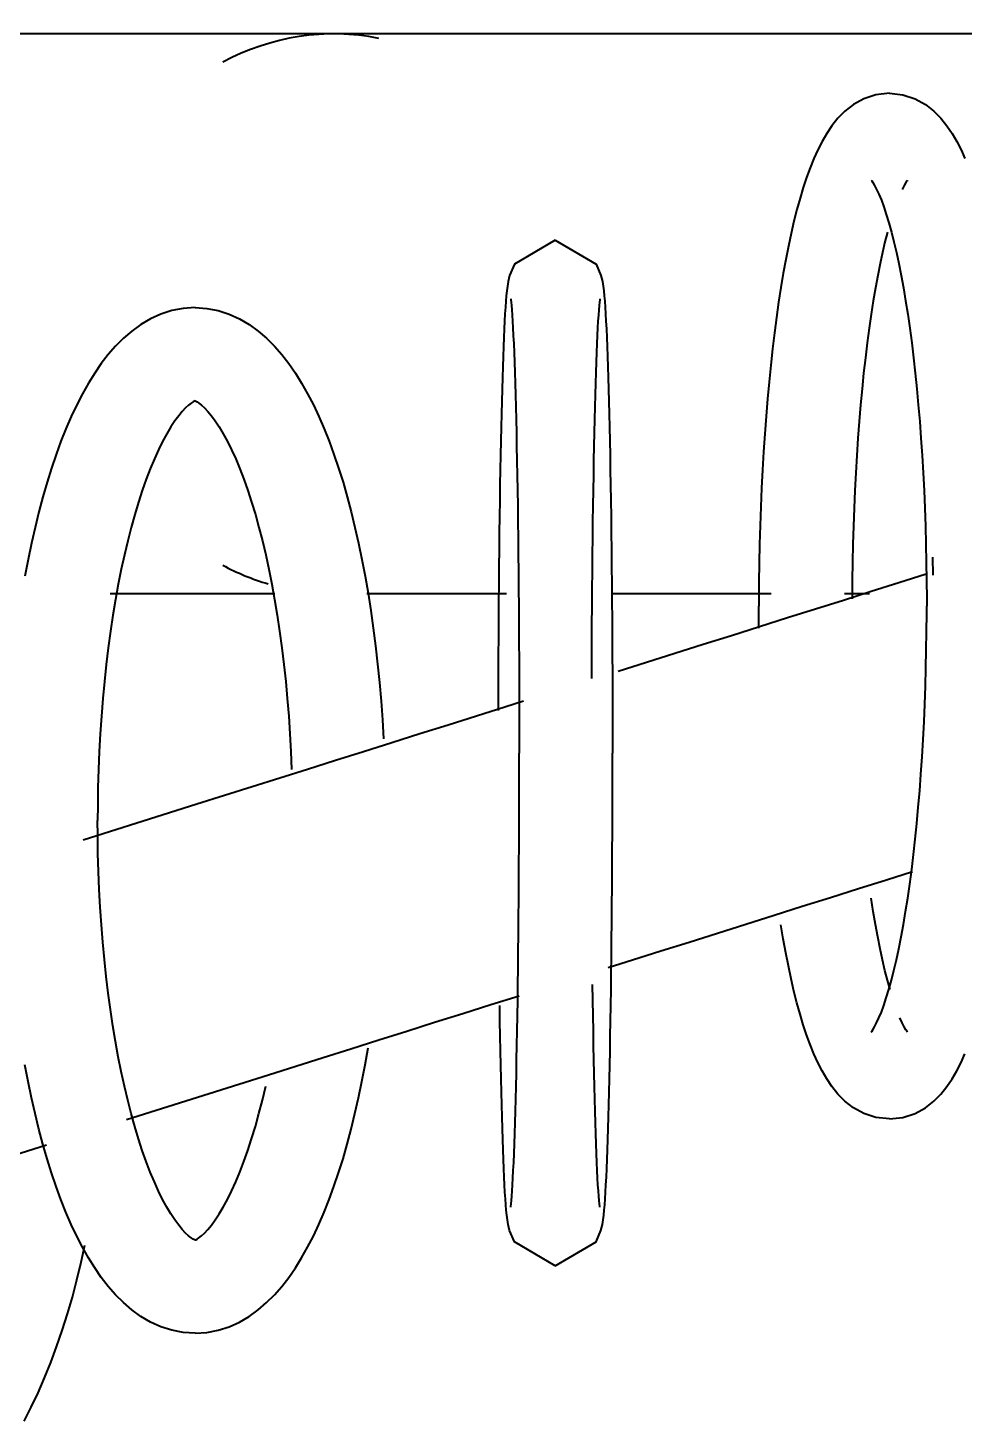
# Model space of a CAD drawing. Header units: inches. Extents: x 239 to 669, y -3424 to -2958.
# Drawn here: x 541.125 to 543.102, y -3014.182 to -3011.24 of the extents above; entities that cross this region are included whole.
import ezdxf

# ---------------------------------------------------------------- set-up
doc = ezdxf.new("R2010")
doc.units = ezdxf.units.IN
doc.header["$MEASUREMENT"] = 0
doc.layers.add('A-GENM', color=13, linetype='Continuous', lineweight=40)

# ---------------------------------------------------------------- blocks, each defined once
blk = doc.blocks.new('Faucet - Grohe K7 - Semi Pro - Faucet - Grohe K7 - Semi Pro-830454-UNIT 1')
at = {"layer": 'A-GENM', "color": 250}
for p, q in [((-1.7011, 0.5906), (-6.2992, 0.5906)), ((-3.9748, 0.5906), (-4.8919, 0.5906)), ((-2.709, -0.5524), (-2.7097, -0.5143)), ((-4.4466, -0.5906), (-4.0994, -0.5906)), ((-4.4466, -0.5906), (-4.0994, -0.5906)), ((-3.9047, -0.5906), (-3.6103, -0.5906)), ((-3.3883, -0.5906), (-3.0515, -0.5906)), ((-2.8966, -0.5906), (-2.8434, -0.5906))]:
    blk.add_line(p, q, dxfattribs=at)
at = {"layer": 'A-GENM', "color": 250, "flags": 128}
for points in [[(-2.8015, 0.4652), (-2.83, 0.4621), (-2.8557, 0.4535), (-2.8775, 0.4415), (-2.8954, 0.4275), (-2.9103, 0.4125), (-2.9229, 0.3969), (-2.9339, 0.3807), (-2.9437, 0.3638), (-2.9527, 0.3461), (-2.9611, 0.3276), (-2.9689, 0.3082), (-2.9764, 0.2877), (-2.9834, 0.2662), (-2.9902, 0.2436), (-2.9967, 0.2199), (-3.003, 0.1951), (-3.009, 0.1692), (-3.0148, 0.1423), (-3.0203, 0.1143), (-3.0256, 0.0852), (-3.0306, 0.0551), (-3.0354, 0.0241), (-3.04, -0.0078), (-3.0443, -0.0407), (-3.0484, -0.0744), (-3.0522, -0.1089), (-3.0557, -0.1442), (-3.059, -0.1801), (-3.0621, -0.2167), (-3.0648, -0.254), (-3.0673, -0.2917), (-3.0695, -0.33), (-3.0715, -0.3687), (-3.0731, -0.4078), (-3.0745, -0.4471), (-3.0756, -0.4868), (-3.0764, -0.5266), (-3.0769, -0.5666), (-3.0771, -0.6067), (-3.0771, -0.6175)], [(-2.8015, 0.4652), (-2.7731, 0.4621), (-2.7473, 0.4535), (-2.7255, 0.4415), (-2.7076, 0.4275), (-2.6927, 0.4125), (-2.6801, 0.3969), (-2.6691, 0.3807), (-2.6593, 0.3638), (-2.6503, 0.3461), (-2.642, 0.3276)], [(-2.8399, 0.2818), (-2.8389, 0.2806), (-2.8364, 0.2769), (-2.8328, 0.2708), (-2.8285, 0.2624), (-2.8237, 0.252), (-2.8186, 0.2396), (-2.8134, 0.2253), (-2.8081, 0.2093), (-2.8027, 0.1916), (-2.7973, 0.1724), (-2.792, 0.1516), (-2.7868, 0.1294), (-2.7817, 0.1058), (-2.7768, 0.0809), (-2.772, 0.0547), (-2.7673, 0.0274), (-2.7629, -0.0011), (-2.7586, -0.0307), (-2.7545, -0.0613), (-2.7507, -0.0929), (-2.747, -0.1254), (-2.7436, -0.1587), (-2.7405, -0.1928), (-2.7376, -0.2276), (-2.7349, -0.2631), (-2.7325, -0.2992), (-2.7303, -0.3358), (-2.7284, -0.373), (-2.7268, -0.4105), (-2.7255, -0.4484), (-2.7244, -0.4865), (-2.7236, -0.5249), (-2.723, -0.5635), (-2.7228, -0.6021), (-2.7228, -0.6175)], [(-2.7631, 0.2818), (-2.7641, 0.2806), (-2.7666, 0.2769), (-2.7702, 0.2708), (-2.7745, 0.2624)], [(-3.507, 0.1551), (-3.5934, 0.1046), (-3.6035, 0.0805), (-3.6064, 0.0679), (-3.6081, 0.0579), (-3.6093, 0.0481), (-3.6104, 0.0376), (-3.6113, 0.0261), (-3.6123, 0.0135), (-3.6132, -0.0005), (-3.614, -0.0157), (-3.6149, -0.0323), (-3.6157, -0.0502), (-3.6165, -0.0695), (-3.6173, -0.0901), (-3.6181, -0.112), (-3.6188, -0.1351), (-3.6195, -0.1595), (-3.6202, -0.1851), (-3.6209, -0.2118), (-3.6215, -0.2397), (-3.6221, -0.2686), (-3.6227, -0.2986), (-3.6233, -0.3296), (-3.6238, -0.3615), (-3.6243, -0.3943), (-3.6248, -0.428), (-3.6252, -0.4625), (-3.6256, -0.4977), (-3.626, -0.5336), (-3.6264, -0.5701), (-3.6267, -0.6071), (-3.627, -0.6447), (-3.6272, -0.6827), (-3.6274, -0.7212), (-3.6276, -0.7599), (-3.6277, -0.7989), (-3.6278, -0.8381)], [(-3.507, 0.1551), (-3.4206, 0.1046), (-3.4106, 0.0805), (-3.4076, 0.0679), (-3.406, 0.0579), (-3.4048, 0.0481), (-3.4037, 0.0376), (-3.4027, 0.0261), (-3.4018, 0.0135), (-3.4009, -0.0005), (-3.4, -0.0157), (-3.3992, -0.0323), (-3.3983, -0.0502), (-3.3975, -0.0695), (-3.3967, -0.0901), (-3.396, -0.112), (-3.3952, -0.1351), (-3.3945, -0.1595), (-3.3938, -0.1851), (-3.3932, -0.2118), (-3.3925, -0.2397), (-3.3919, -0.2686), (-3.3913, -0.2986), (-3.3908, -0.3296), (-3.3902, -0.3615), (-3.3897, -0.3943), (-3.3893, -0.428), (-3.3888, -0.4625), (-3.3884, -0.4977), (-3.388, -0.5336), (-3.3877, -0.5701), (-3.3874, -0.6071), (-3.3871, -0.6447), (-3.3869, -0.6827), (-3.3867, -0.7212), (-3.3865, -0.7599), (-3.3863, -0.7989), (-3.3862, -0.8381), (-3.3862, -0.8775), (-3.3862, -0.9169), (-3.3862, -0.9276)], [(-2.8057, 0.1724), (-2.811, 0.1516), (-2.8162, 0.1294), (-2.8213, 0.1058), (-2.8262, 0.0809), (-2.8311, 0.0547), (-2.8357, 0.0274), (-2.8402, -0.0011), (-2.8444, -0.0307), (-2.8485, -0.0613), (-2.8523, -0.0929), (-2.856, -0.1254), (-2.8594, -0.1587), (-2.8625, -0.1928), (-2.8655, -0.2276), (-2.8681, -0.2631), (-2.8706, -0.2992), (-2.8727, -0.3358), (-2.8746, -0.373), (-2.8762, -0.4105), (-2.8776, -0.4484), (-2.8787, -0.4865), (-2.8795, -0.5249), (-2.88, -0.5635), (-2.8802, -0.6021)], [(-3.6011, 0.0315), (-3.6008, 0.0295), (-3.6002, 0.0246), (-3.5995, 0.0173), (-3.5987, 0.0081), (-3.598, -0.003), (-3.5972, -0.0157), (-3.5964, -0.0301), (-3.5956, -0.046), (-3.5948, -0.0634), (-3.594, -0.0822), (-3.5933, -0.1025), (-3.5925, -0.1241), (-3.5918, -0.147), (-3.5911, -0.1712), (-3.5905, -0.1967), (-3.5898, -0.2233), (-3.5892, -0.2511), (-3.5886, -0.28), (-3.588, -0.3099), (-3.5874, -0.3409), (-3.5869, -0.3727), (-3.5864, -0.4055), (-3.586, -0.4392), (-3.5855, -0.4736), (-3.5851, -0.5087), (-3.5848, -0.5446), (-3.5844, -0.581), (-3.5841, -0.618), (-3.5839, -0.6555), (-3.5837, -0.6934), (-3.5835, -0.7318), (-3.5833, -0.7704), (-3.5832, -0.8093), (-3.5831, -0.8484), (-3.583, -0.8876), (-3.583, -0.9268), (-3.583, -0.9276)], [(-3.413, 0.0315), (-3.4133, 0.0295), (-3.4138, 0.0246), (-3.4145, 0.0173), (-3.4153, 0.0081), (-3.4161, -0.003), (-3.4169, -0.0157), (-3.4177, -0.0301), (-3.4185, -0.046), (-3.4193, -0.0634), (-3.42, -0.0822), (-3.4208, -0.1025), (-3.4215, -0.1241), (-3.4222, -0.147), (-3.4229, -0.1712), (-3.4236, -0.1967), (-3.4243, -0.2233), (-3.4249, -0.2511), (-3.4255, -0.28), (-3.4261, -0.3099), (-3.4266, -0.3409), (-3.4271, -0.3727), (-3.4276, -0.4055), (-3.4281, -0.4392), (-3.4285, -0.4736), (-3.4289, -0.5087), (-3.4293, -0.5446), (-3.4296, -0.581), (-3.4299, -0.618), (-3.4302, -0.6555), (-3.4304, -0.6934), (-3.4306, -0.7318), (-3.4308, -0.7704)], [(-4.2676, 0.0127), (-4.2924, 0.0111), (-4.3167, 0.0064), (-4.3398, -0.0011), (-4.3617, -0.011), (-4.3821, -0.023), (-4.401, -0.0367), (-4.4187, -0.052), (-4.4353, -0.0685), (-4.4509, -0.0863), (-4.4655, -0.1053), (-4.4795, -0.1254), (-4.4927, -0.1467), (-4.5054, -0.1691), (-4.5175, -0.1925), (-4.5291, -0.2171), (-4.5402, -0.2428), (-4.5508, -0.2695), (-4.561, -0.2973), (-4.5708, -0.3261), (-4.5801, -0.3559), (-4.589, -0.3867), (-4.5974, -0.4185), (-4.6054, -0.4511), (-4.613, -0.4847), (-4.6201, -0.519), (-4.6268, -0.5541)], [(-4.2676, 0.0127), (-4.2428, 0.0111), (-4.2186, 0.0064), (-4.1955, -0.0011), (-4.1736, -0.011), (-4.1532, -0.023), (-4.1342, -0.0367), (-4.1165, -0.052), (-4.1, -0.0685), (-4.0844, -0.0863), (-4.0697, -0.1053), (-4.0558, -0.1254), (-4.0426, -0.1467), (-4.0299, -0.1691), (-4.0178, -0.1925), (-4.0062, -0.2171), (-3.9951, -0.2428), (-3.9845, -0.2695), (-3.9743, -0.2973), (-3.9645, -0.3261), (-3.9552, -0.3559), (-3.9463, -0.3867), (-3.9379, -0.4185), (-3.9299, -0.4511), (-3.9223, -0.4847), (-3.9152, -0.519), (-3.9085, -0.5541), (-3.9023, -0.59), (-3.8965, -0.6266), (-3.8913, -0.6638), (-3.8864, -0.7016), (-3.8821, -0.7399), (-3.8783, -0.7787), (-3.8749, -0.8179), (-3.872, -0.8575), (-3.8696, -0.8974)], [(-4.2671, -0.1841), (-4.2675, -0.1842), (-4.2691, -0.1848), (-4.2719, -0.1863), (-4.276, -0.1889), (-4.2813, -0.1931), (-4.2875, -0.1988), (-4.2945, -0.2063), (-4.3021, -0.2155), (-4.3102, -0.2265), (-4.3186, -0.2392), (-4.3272, -0.2537), (-4.336, -0.2698), (-4.3447, -0.2875), (-4.3535, -0.3067), (-4.3621, -0.3274), (-4.3706, -0.3496), (-4.379, -0.3731), (-4.3871, -0.398), (-4.395, -0.424), (-4.4026, -0.4513), (-4.4098, -0.4797), (-4.4168, -0.5092), (-4.4235, -0.5397), (-4.4297, -0.5711), (-4.4356, -0.6035), (-4.4411, -0.6367), (-4.4462, -0.6706), (-4.4509, -0.7052), (-4.4552, -0.7405), (-4.459, -0.7764), (-4.4624, -0.8127), (-4.4654, -0.8496), (-4.4679, -0.8868), (-4.4699, -0.9243), (-4.4715, -0.9621), (-4.4726, -1.0001), (-4.4732, -1.0382), (-4.4734, -1.07)], [(-4.2682, -0.1841), (-4.2677, -0.1842), (-4.2662, -0.1848), (-4.2634, -0.1863), (-4.2593, -0.1889), (-4.254, -0.1931), (-4.2478, -0.1988), (-4.2408, -0.2063), (-4.2332, -0.2155), (-4.2251, -0.2265), (-4.2167, -0.2392), (-4.208, -0.2537), (-4.1993, -0.2698), (-4.1905, -0.2875), (-4.1818, -0.3067), (-4.1732, -0.3274), (-4.1646, -0.3496), (-4.1563, -0.3731), (-4.1482, -0.398), (-4.1403, -0.424), (-4.1327, -0.4513), (-4.1254, -0.4797), (-4.1185, -0.5092), (-4.1118, -0.5397), (-4.1056, -0.5711), (-4.0997, -0.6035), (-4.0941, -0.6367), (-4.089, -0.6706), (-4.0843, -0.7052), (-4.0801, -0.7405), (-4.0762, -0.7764), (-4.0728, -0.8127), (-4.0699, -0.8496), (-4.0674, -0.8868), (-4.0654, -0.9243), (-4.0638, -0.9621)], [(-2.7238, -0.55), (-2.7818, -0.5683), (-2.8402, -0.5868), (-2.8988, -0.6053), (-2.9576, -0.6238), (-3.0167, -0.6425), (-3.0759, -0.6611), (-3.1353, -0.6799), (-3.1949, -0.6987), (-3.2545, -0.7175), (-3.3143, -0.7364), (-3.3741, -0.7553)], [(-3.0769, -0.6643), (-3.0771, -0.6283), (-3.0771, -0.6175)], [(-2.8399, -1.5168), (-2.8389, -1.5155), (-2.8364, -1.5118), (-2.8328, -1.5057), (-2.8285, -1.4974), (-2.8237, -1.487), (-2.8186, -1.4746), (-2.8134, -1.4603), (-2.8081, -1.4443), (-2.8027, -1.4266), (-2.7973, -1.4074), (-2.792, -1.3866), (-2.7868, -1.3644), (-2.7817, -1.3408), (-2.7768, -1.3159), (-2.772, -1.2897), (-2.7673, -1.2623), (-2.7629, -1.2338), (-2.7586, -1.2043), (-2.7545, -1.1737), (-2.7507, -1.1421), (-2.747, -1.1096), (-2.7436, -1.0763), (-2.7405, -1.0422), (-2.7376, -1.0074), (-2.7349, -0.9719), (-2.7325, -0.9358), (-2.7303, -0.8991), (-2.7284, -0.862), (-2.7268, -0.8245), (-2.7255, -0.7866), (-2.7244, -0.7484), (-2.7236, -0.71), (-2.723, -0.6715), (-2.7228, -0.6329), (-2.7228, -0.6175)], [(-2.8015, -1.7002), (-2.7731, -1.697), (-2.7473, -1.6885), (-2.7255, -1.6764), (-2.7076, -1.6624), (-2.6927, -1.6475), (-2.6801, -1.6318), (-2.6691, -1.6156), (-2.6593, -1.5988), (-2.6503, -1.5811), (-2.642, -1.5626)], [(-3.5743, -0.8184), (-3.6136, -0.8309), (-3.6734, -0.8497), (-3.7332, -0.8686), (-3.7928, -0.8874), (-3.8523, -0.9062), (-3.9117, -0.9249), (-3.9709, -0.9436), (-4.0299, -0.9622), (-4.0886, -0.9808), (-4.1472, -0.9992), (-4.2055, -1.0176), (-4.2635, -1.0359), (-4.3212, -1.0542), (-4.5038, -1.1118)], [(-3.6011, -1.8866), (-3.6008, -1.8847), (-3.6002, -1.8797), (-3.5995, -1.8725), (-3.5987, -1.8632), (-3.598, -1.8522), (-3.5972, -1.8394), (-3.5964, -1.8251), (-3.5956, -1.8092), (-3.5948, -1.7918), (-3.594, -1.773), (-3.5933, -1.7527), (-3.5925, -1.7311), (-3.5918, -1.7082), (-3.5911, -1.6839), (-3.5905, -1.6585), (-3.5898, -1.6318), (-3.5892, -1.6041), (-3.5886, -1.5752), (-3.588, -1.5452), (-3.5874, -1.5143), (-3.5869, -1.4824), (-3.5864, -1.4496), (-3.586, -1.416), (-3.5855, -1.3816), (-3.5851, -1.3464), (-3.5848, -1.3106), (-3.5844, -1.2742), (-3.5841, -1.2372), (-3.5839, -1.1997), (-3.5837, -1.1617), (-3.5835, -1.1234), (-3.5833, -1.0848), (-3.5832, -1.0459), (-3.5831, -1.0068), (-3.583, -0.9676), (-3.583, -0.9283), (-3.583, -0.9276)], [(-3.507, -2.0103), (-3.4206, -1.9598), (-3.4106, -1.9356), (-3.4076, -1.923), (-3.406, -1.913), (-3.4048, -1.9032), (-3.4037, -1.8928), (-3.4027, -1.8813), (-3.4018, -1.8686), (-3.4009, -1.8547), (-3.4, -1.8394), (-3.3992, -1.8228), (-3.3983, -1.8049), (-3.3975, -1.7856), (-3.3967, -1.7651), (-3.396, -1.7432), (-3.3952, -1.7201), (-3.3945, -1.6957), (-3.3938, -1.6701), (-3.3932, -1.6434), (-3.3925, -1.6155), (-3.3919, -1.5865), (-3.3913, -1.5566), (-3.3908, -1.5256), (-3.3902, -1.4936), (-3.3897, -1.4608), (-3.3893, -1.4271), (-3.3888, -1.3927), (-3.3884, -1.3575), (-3.388, -1.3216), (-3.3877, -1.2851), (-3.3874, -1.248), (-3.3871, -1.2105), (-3.3869, -1.1724), (-3.3867, -1.134), (-3.3865, -1.0953), (-3.3863, -1.0562), (-3.3862, -1.017), (-3.3862, -0.9777), (-3.3862, -0.9382), (-3.3862, -0.9276)], [(-4.2676, -2.1526), (-4.2924, -2.151), (-4.3167, -2.1463), (-4.3398, -2.1388), (-4.3617, -2.1289), (-4.3821, -2.1169), (-4.401, -2.1032), (-4.4187, -2.0879), (-4.4353, -2.0714), (-4.4509, -2.0536), (-4.4655, -2.0346), (-4.4795, -2.0145), (-4.4927, -1.9932), (-4.5054, -1.9709), (-4.5175, -1.9474), (-4.5291, -1.9228), (-4.5402, -1.8971), (-4.5508, -1.8704), (-4.561, -1.8426), (-4.5708, -1.8138), (-4.5801, -1.784), (-4.589, -1.7532), (-4.5974, -1.7214), (-4.6054, -1.6888), (-4.613, -1.6553), (-4.6201, -1.6209), (-4.6268, -1.5858)], [(-4.2671, -1.9558), (-4.2675, -1.9557), (-4.2691, -1.9551), (-4.2719, -1.9536), (-4.276, -1.951), (-4.2813, -1.9468), (-4.2875, -1.9411), (-4.2945, -1.9336), (-4.3021, -1.9244), (-4.3102, -1.9134), (-4.3186, -1.9007), (-4.3272, -1.8862), (-4.336, -1.8701), (-4.3447, -1.8524), (-4.3535, -1.8332), (-4.3621, -1.8125), (-4.3706, -1.7903), (-4.379, -1.7668), (-4.3871, -1.7419), (-4.395, -1.7159), (-4.4026, -1.6886), (-4.4098, -1.6602), (-4.4168, -1.6307), (-4.4235, -1.6002), (-4.4297, -1.5688), (-4.4356, -1.5364), (-4.4411, -1.5032), (-4.4462, -1.4693), (-4.4509, -1.4347), (-4.4552, -1.3994), (-4.459, -1.3635), (-4.4624, -1.3272), (-4.4654, -1.2903), (-4.4679, -1.2531), (-4.4699, -1.2156), (-4.4715, -1.1778), (-4.4726, -1.1398), (-4.4732, -1.1017), (-4.4734, -1.07)], [(-2.7529, -1.1785), (-2.8075, -1.1957), (-2.8667, -1.2144), (-2.926, -1.2331), (-2.9855, -1.2518), (-3.0451, -1.2707), (-3.1048, -1.2895), (-3.1646, -1.3084), (-3.2244, -1.3273), (-3.2843, -1.3462), (-3.3442, -1.3651), (-3.3954, -1.3812)], [(-2.8003, -1.4266), (-2.8057, -1.4074), (-2.811, -1.3866), (-2.8162, -1.3644), (-2.8213, -1.3408), (-2.8262, -1.3159), (-2.8311, -1.2897), (-2.8357, -1.2623), (-2.8402, -1.2338)], [(-2.8015, -1.7002), (-2.83, -1.697), (-2.8557, -1.6885), (-2.8775, -1.6764), (-2.8954, -1.6624), (-2.9103, -1.6475), (-2.9229, -1.6318), (-2.9339, -1.6156), (-2.9437, -1.5988), (-2.9527, -1.5811), (-2.9611, -1.5626), (-2.9689, -1.5431), (-2.9764, -1.5227), (-2.9834, -1.5012), (-2.9902, -1.4786), (-2.9967, -1.4549), (-3.003, -1.4301), (-3.009, -1.4042), (-3.0148, -1.3772), (-3.0203, -1.3492), (-3.0256, -1.3202), (-3.0306, -1.2901)], [(-3.5834, -1.4406), (-3.643, -1.4594), (-3.7024, -1.4781), (-3.7617, -1.4968), (-3.8208, -1.5155), (-3.8797, -1.5341), (-3.9384, -1.5526), (-3.9968, -1.571), (-4.055, -1.5894), (-4.1128, -1.6076), (-4.4121, -1.7021)], [(-3.413, -1.8866), (-3.4133, -1.8847), (-3.4138, -1.8797), (-3.4145, -1.8725), (-3.4153, -1.8632), (-3.4161, -1.8522), (-3.4169, -1.8394), (-3.4177, -1.8251), (-3.4185, -1.8092), (-3.4193, -1.7918), (-3.42, -1.773), (-3.4208, -1.7527), (-3.4215, -1.7311), (-3.4222, -1.7082), (-3.4229, -1.6839), (-3.4236, -1.6585), (-3.4243, -1.6318), (-3.4249, -1.6041), (-3.4255, -1.5752), (-3.4261, -1.5452), (-3.4266, -1.5143), (-3.4271, -1.4824), (-3.4276, -1.4496), (-3.4281, -1.416)], [(-3.507, -2.0103), (-3.5934, -1.9598), (-3.6035, -1.9356), (-3.6064, -1.923), (-3.6081, -1.913), (-3.6093, -1.9032), (-3.6104, -1.8928), (-3.6113, -1.8813), (-3.6123, -1.8686), (-3.6132, -1.8547), (-3.614, -1.8394), (-3.6149, -1.8228), (-3.6157, -1.8049), (-3.6165, -1.7856), (-3.6173, -1.7651), (-3.6181, -1.7432), (-3.6188, -1.7201), (-3.6195, -1.6957), (-3.6202, -1.6701), (-3.6209, -1.6434), (-3.6215, -1.6155), (-3.6221, -1.5865), (-3.6227, -1.5566), (-3.6233, -1.5256), (-3.6238, -1.4936), (-3.6243, -1.4608)], [(-2.7631, -1.5168), (-2.7641, -1.5155), (-2.7666, -1.5118), (-2.7702, -1.5057), (-2.7745, -1.4974), (-2.7793, -1.487)], [(-4.2676, -2.1526), (-4.2428, -2.151), (-4.2186, -2.1463), (-4.1955, -2.1388), (-4.1736, -2.1289), (-4.1532, -2.1169), (-4.1342, -2.1032), (-4.1165, -2.0879), (-4.1, -2.0714), (-4.0844, -2.0536), (-4.0697, -2.0346), (-4.0558, -2.0145), (-4.0426, -1.9932), (-4.0299, -1.9709), (-4.0178, -1.9474), (-4.0062, -1.9228), (-3.9951, -1.8971), (-3.9845, -1.8704), (-3.9743, -1.8426), (-3.9645, -1.8138), (-3.9552, -1.784), (-3.9463, -1.7532), (-3.9379, -1.7214), (-3.9299, -1.6888), (-3.9223, -1.6553), (-3.9152, -1.6209), (-3.9085, -1.5858), (-3.9023, -1.5499)], [(-4.2682, -1.9558), (-4.2677, -1.9557), (-4.2662, -1.9551), (-4.2634, -1.9536), (-4.2593, -1.951), (-4.254, -1.9468), (-4.2478, -1.9411), (-4.2408, -1.9336), (-4.2332, -1.9244), (-4.2251, -1.9134), (-4.2167, -1.9007), (-4.208, -1.8862), (-4.1993, -1.8701), (-4.1905, -1.8524), (-4.1818, -1.8332), (-4.1732, -1.8125), (-4.1646, -1.7903), (-4.1563, -1.7668), (-4.1482, -1.7419), (-4.1403, -1.7159), (-4.1327, -1.6886), (-4.1254, -1.6602), (-4.1185, -1.6307)], [(-4.5816, -1.7556), (-4.7356, -1.8042), (-4.7882, -1.8208), (-4.8404, -1.8373), (-4.892, -1.8536), (-4.943, -1.8697), (-4.9935, -1.8856), (-5.2218, -1.9576), (-5.2688, -1.9725), (-5.3151, -1.9871)], [(-4.6286, -2.3381), (-4.6135, -2.3087), (-4.5991, -2.2782), (-4.5853, -2.2468), (-4.5722, -2.2144), (-4.5598, -2.1811), (-4.5481, -2.1469), (-4.537, -2.1119), (-4.5267, -2.0761), (-4.5171, -2.0395), (-4.5082, -2.0023), (-4.5005, -1.9668)]]:
    blk.add_lwpolyline(points, dxfattribs=at)
at = {"layer": 'A-GENM', "color": 250}
for start_param, end_param in [(6.104473, 6.736574), (2.688204, 2.879793)]:
    blk.add_ellipse((-3.9748, 0), major_axis=(0, 0.5906), ratio=0.906308, start_param=start_param, end_param=end_param, dxfattribs=at)

msp = doc.modelspace()

# ---------------------------------------------------------------- block references
at = {"layer": 'A-GENM', "color": 250}
msp.add_blockref('Faucet - Grohe K7 - Semi Pro - Faucet - Grohe K7 - Semi Pro-830454-UNIT 1', (545.7453, -3011.8437), dxfattribs=at)

doc.saveas('drawing.dxf')
